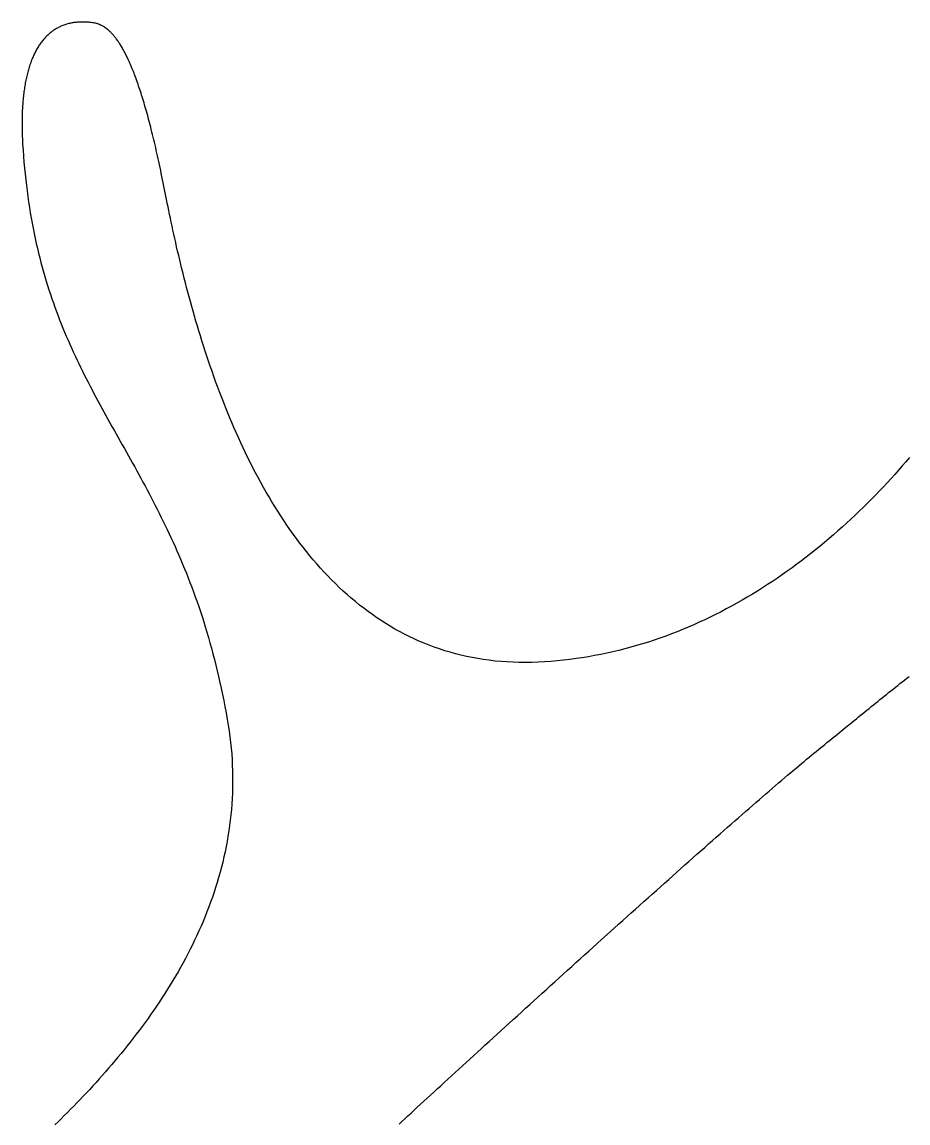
# Model space of a CAD drawing. Extents: x -220 to 640, y 0 to 300.
# Drawn here: x -92.13 to -65.29, y 207.9 to 241.24 of the extents above; entities that cross this region are included whole.
import ezdxf

# ---------------------------------------------------------------- set-up
doc = ezdxf.new("R2010")
doc.units = 0
doc.linetypes.add('CONTINUOUS2', pattern=[0])
doc.layers.get('0').update_dxf_attribs({"linetype": 'CONTINUOUS'})

msp = doc.modelspace()

# ---------------------------------------------------------------- linework, layer by layer
at = {"linetype": 'CONTINUOUS2'}
for p, q in [((-91.056, 241.059), (-91.082, 241.044)), ((-91.029, 241.073), (-91.056, 241.059)), ((-91.002, 241.087), (-91.029, 241.073)), ((-90.975, 241.1), (-91.002, 241.087)), ((-90.947, 241.112), (-90.975, 241.1)), ((-90.919, 241.124), (-90.947, 241.112)), ((-90.891, 241.136), (-90.919, 241.124)), ((-90.862, 241.147), (-90.891, 241.136)), ((-90.833, 241.157), (-90.862, 241.147)), ((-90.803, 241.167), (-90.833, 241.157)), ((-90.774, 241.176), (-90.803, 241.167)), ((-90.743, 241.185), (-90.774, 241.176)), ((-90.713, 241.193), (-90.743, 241.185)), ((-90.682, 241.2), (-90.713, 241.193)), ((-90.651, 241.207), (-90.682, 241.2)), ((-90.62, 241.213), (-90.651, 241.207)), ((-90.588, 241.219), (-90.62, 241.213)), ((-90.556, 241.224), (-90.588, 241.219)), ((-90.523, 241.228), (-90.556, 241.224)), ((-90.49, 241.232), (-90.523, 241.228)), ((-90.457, 241.235), (-90.49, 241.232)), ((-90.423, 241.238), (-90.457, 241.235)), ((-90.389, 241.24), (-90.423, 241.238)), ((-90.355, 241.241), (-90.389, 241.24)), ((-90.32, 241.242), (-90.355, 241.241)), ((-90.25, 241.242), (-90.32, 241.242)), ((-90.214, 241.241), (-90.25, 241.242)), ((-90.178, 241.239), (-90.214, 241.241)), ((-90.142, 241.237), (-90.178, 241.239)), ((-90.105, 241.234), (-90.142, 241.237)), ((-90.068, 241.231), (-90.105, 241.234)), ((-90.03, 241.226), (-90.068, 241.231)), ((-89.993, 241.222), (-90.03, 241.226)), ((-89.978, 241.22), (-89.993, 241.222)), ((-89.963, 241.217), (-89.978, 241.22)), ((-89.949, 241.215), (-89.963, 241.217)), ((-89.919, 241.209), (-89.949, 241.215)), ((-89.904, 241.205), (-89.919, 241.209)), ((-89.874, 241.197), (-89.904, 241.205)), ((-89.844, 241.189), (-89.874, 241.197)), ((-89.829, 241.184), (-89.844, 241.189)), ((-89.814, 241.178), (-89.829, 241.184)), ((-89.799, 241.173), (-89.814, 241.178)), ((-89.784, 241.167), (-89.799, 241.173)), ((-89.769, 241.16), (-89.784, 241.167)), ((-89.754, 241.154), (-89.769, 241.16)), ((-89.738, 241.147), (-89.754, 241.154)), ((-89.723, 241.139), (-89.738, 241.147)), ((-89.677, 241.115), (-89.723, 241.139)), ((-89.661, 241.106), (-89.677, 241.115)), ((-89.63, 241.086), (-89.661, 241.106)), ((-89.615, 241.076), (-89.63, 241.086)), ((-89.599, 241.065), (-89.615, 241.076)), ((-89.583, 241.054), (-89.599, 241.065)), ((-91.457, 240.732), (-91.478, 240.708)), ((-91.436, 240.756), (-91.457, 240.732)), ((-91.415, 240.779), (-91.436, 240.756)), ((-91.393, 240.801), (-91.415, 240.779)), ((-91.371, 240.823), (-91.393, 240.801)), ((-91.349, 240.844), (-91.371, 240.823)), ((-91.327, 240.865), (-91.349, 240.844)), ((-91.304, 240.885), (-91.327, 240.865)), ((-91.28, 240.905), (-91.304, 240.885)), ((-91.257, 240.924), (-91.28, 240.905)), ((-91.233, 240.943), (-91.257, 240.924)), ((-91.209, 240.961), (-91.233, 240.943)), ((-91.184, 240.979), (-91.209, 240.961)), ((-91.159, 240.996), (-91.184, 240.979)), ((-91.134, 241.012), (-91.159, 240.996)), ((-91.108, 241.028), (-91.134, 241.012)), ((-91.082, 241.044), (-91.108, 241.028)), ((-89.552, 241.03), (-89.583, 241.054)), ((-89.536, 241.018), (-89.552, 241.03)), ((-89.52, 241.004), (-89.536, 241.018)), ((-89.504, 240.991), (-89.52, 241.004)), ((-89.489, 240.977), (-89.504, 240.991)), ((-89.473, 240.962), (-89.489, 240.977)), ((-89.457, 240.947), (-89.473, 240.962)), ((-89.441, 240.931), (-89.457, 240.947)), ((-89.425, 240.915), (-89.441, 240.931)), ((-89.409, 240.899), (-89.425, 240.915)), ((-89.392, 240.881), (-89.409, 240.899)), ((-89.376, 240.864), (-89.392, 240.881)), ((-89.36, 240.845), (-89.376, 240.864)), ((-89.344, 240.826), (-89.36, 240.845)), ((-89.328, 240.807), (-89.344, 240.826)), ((-89.311, 240.787), (-89.328, 240.807)), ((-89.295, 240.766), (-89.311, 240.787)), ((-89.278, 240.745), (-89.295, 240.766)), ((-89.262, 240.723), (-89.278, 240.745)), ((-89.229, 240.677), (-89.262, 240.723)), ((-91.683, 240.411), (-91.699, 240.381)), ((-91.666, 240.44), (-91.683, 240.411)), ((-91.648, 240.469), (-91.666, 240.44)), ((-91.631, 240.498), (-91.648, 240.469)), ((-91.613, 240.526), (-91.631, 240.498)), ((-91.594, 240.554), (-91.613, 240.526)), ((-91.576, 240.581), (-91.594, 240.554)), ((-91.557, 240.607), (-91.576, 240.581)), ((-91.538, 240.633), (-91.557, 240.607)), ((-91.518, 240.659), (-91.538, 240.633)), ((-91.498, 240.684), (-91.518, 240.659)), ((-91.478, 240.708), (-91.498, 240.684)), ((-89.213, 240.653), (-89.229, 240.677)), ((-89.196, 240.629), (-89.213, 240.653)), ((-89.179, 240.604), (-89.196, 240.629)), ((-89.163, 240.578), (-89.179, 240.604)), ((-89.113, 240.497), (-89.163, 240.578)), ((-89.096, 240.468), (-89.113, 240.497)), ((-89.079, 240.439), (-89.096, 240.468)), ((-89.062, 240.409), (-89.079, 240.439)), ((-89.028, 240.347), (-89.062, 240.409)), ((-91.834, 240.089), (-91.848, 240.054)), ((-91.821, 240.123), (-91.834, 240.089)), ((-91.807, 240.157), (-91.821, 240.123)), ((-91.792, 240.191), (-91.807, 240.157)), ((-91.778, 240.224), (-91.792, 240.191)), ((-91.763, 240.256), (-91.778, 240.224)), ((-91.747, 240.288), (-91.763, 240.256)), ((-91.731, 240.319), (-91.747, 240.288)), ((-91.716, 240.35), (-91.731, 240.319)), ((-91.699, 240.381), (-91.716, 240.35)), ((-89.011, 240.315), (-89.028, 240.347)), ((-88.994, 240.282), (-89.011, 240.315)), ((-88.977, 240.249), (-88.994, 240.282)), ((-88.943, 240.179), (-88.977, 240.249)), ((-88.909, 240.107), (-88.943, 240.179)), ((-88.891, 240.069), (-88.909, 240.107)), ((-88.874, 240.031), (-88.891, 240.069)), ((-91.943, 239.759), (-91.954, 239.72)), ((-91.933, 239.798), (-91.943, 239.759)), ((-91.921, 239.836), (-91.933, 239.798)), ((-91.91, 239.873), (-91.921, 239.836)), ((-91.898, 239.91), (-91.91, 239.873)), ((-91.886, 239.947), (-91.898, 239.91)), ((-91.874, 239.983), (-91.886, 239.947)), ((-91.861, 240.019), (-91.874, 239.983)), ((-91.848, 240.054), (-91.861, 240.019)), ((-88.857, 239.992), (-88.874, 240.031)), ((-88.839, 239.952), (-88.857, 239.992)), ((-88.805, 239.87), (-88.839, 239.952)), ((-88.787, 239.828), (-88.805, 239.87)), ((-88.77, 239.784), (-88.787, 239.828)), ((-88.752, 239.74), (-88.77, 239.784)), ((-88.734, 239.696), (-88.752, 239.74)), ((-92.027, 239.394), (-92.034, 239.351)), ((-92.019, 239.436), (-92.027, 239.394)), ((-92.01, 239.478), (-92.019, 239.436)), ((-92.002, 239.519), (-92.01, 239.478)), ((-91.993, 239.56), (-92.002, 239.519)), ((-91.984, 239.601), (-91.993, 239.56)), ((-91.974, 239.641), (-91.984, 239.601)), ((-91.964, 239.681), (-91.974, 239.641)), ((-91.954, 239.72), (-91.964, 239.681)), ((-88.717, 239.65), (-88.734, 239.696)), ((-88.681, 239.556), (-88.717, 239.65)), ((-88.646, 239.458), (-88.681, 239.556)), ((-88.628, 239.408), (-88.646, 239.458)), ((-88.611, 239.356), (-88.628, 239.408)), ((-92.074, 239.085), (-92.08, 239.039)), ((-92.068, 239.13), (-92.074, 239.085)), ((-92.062, 239.175), (-92.068, 239.13)), ((-92.056, 239.22), (-92.062, 239.175)), ((-92.049, 239.264), (-92.056, 239.22)), ((-92.042, 239.307), (-92.049, 239.264)), ((-92.034, 239.351), (-92.042, 239.307)), ((-88.593, 239.304), (-88.611, 239.356)), ((-88.575, 239.251), (-88.593, 239.304)), ((-88.557, 239.197), (-88.575, 239.251)), ((-88.539, 239.143), (-88.557, 239.197)), ((-88.521, 239.087), (-88.539, 239.143)), ((-88.503, 239.03), (-88.521, 239.087)), ((-92.106, 238.757), (-92.109, 238.708)), ((-92.103, 238.805), (-92.106, 238.757)), ((-92.099, 238.852), (-92.103, 238.805)), ((-92.094, 238.9), (-92.099, 238.852)), ((-92.09, 238.947), (-92.094, 238.9)), ((-92.085, 238.993), (-92.09, 238.947)), ((-92.08, 239.039), (-92.085, 238.993)), ((-88.485, 238.972), (-88.503, 239.03)), ((-88.467, 238.913), (-88.485, 238.972)), ((-88.448, 238.853), (-88.467, 238.913)), ((-88.43, 238.793), (-88.448, 238.853)), ((-88.412, 238.731), (-88.43, 238.793)), ((-88.394, 238.668), (-88.412, 238.731)), ((-92.123, 238.409), (-92.124, 238.358)), ((-92.122, 238.46), (-92.123, 238.409)), ((-92.12, 238.51), (-92.122, 238.46)), ((-92.118, 238.56), (-92.12, 238.51)), ((-92.115, 238.61), (-92.118, 238.56)), ((-92.113, 238.659), (-92.115, 238.61)), ((-92.109, 238.708), (-92.113, 238.659)), ((-88.376, 238.604), (-88.394, 238.668)), ((-88.357, 238.539), (-88.376, 238.604)), ((-88.339, 238.474), (-88.357, 238.539)), ((-88.32, 238.407), (-88.339, 238.474)), ((-88.302, 238.339), (-88.32, 238.407)), ((-92.125, 238.306), (-92.126, 238.254)), ((-92.126, 238.254), (-92.126, 238.202)), ((-92.126, 238.202), (-92.126, 238.149)), ((-92.126, 238.149), (-92.126, 238.096)), ((-92.126, 238.096), (-92.126, 238.042)), ((-92.124, 238.358), (-92.125, 238.306)), ((-88.284, 238.27), (-88.302, 238.339)), ((-88.265, 238.199), (-88.284, 238.27)), ((-88.247, 238.128), (-88.265, 238.199)), ((-88.228, 238.056), (-88.247, 238.128)), ((-88.21, 237.983), (-88.228, 238.056)), ((-92.126, 238.042), (-92.125, 237.989)), ((-92.125, 237.989), (-92.123, 237.935)), ((-92.123, 237.935), (-92.122, 237.88)), ((-92.122, 237.88), (-92.12, 237.825)), ((-92.12, 237.825), (-92.118, 237.77)), ((-92.118, 237.77), (-92.116, 237.714)), ((-88.191, 237.908), (-88.21, 237.983)), ((-88.172, 237.832), (-88.191, 237.908)), ((-88.153, 237.756), (-88.172, 237.832)), ((-88.135, 237.678), (-88.153, 237.756)), ((-92.116, 237.714), (-92.113, 237.659)), ((-92.113, 237.659), (-92.11, 237.602)), ((-92.11, 237.602), (-92.107, 237.546)), ((-92.107, 237.546), (-92.095, 237.36)), ((-88.116, 237.599), (-88.135, 237.678)), ((-88.097, 237.519), (-88.116, 237.599)), ((-88.078, 237.437), (-88.097, 237.519)), ((-88.06, 237.355), (-88.078, 237.437)), ((-92.095, 237.36), (-92.082, 237.177)), ((-92.082, 237.177), (-92.067, 236.996)), ((-88.041, 237.271), (-88.06, 237.355)), ((-88.022, 237.187), (-88.041, 237.271)), ((-88.003, 237.101), (-88.022, 237.187)), ((-87.984, 237.014), (-88.003, 237.101)), ((-92.067, 236.996), (-92.051, 236.817)), ((-92.051, 236.817), (-92.033, 236.641)), ((-87.965, 236.925), (-87.984, 237.014)), ((-87.945, 236.836), (-87.965, 236.925)), ((-87.926, 236.745), (-87.945, 236.836)), ((-87.907, 236.653), (-87.926, 236.745)), ((-92.033, 236.641), (-92.015, 236.467)), ((-92.015, 236.467), (-91.995, 236.295)), ((-87.888, 236.56), (-87.907, 236.653)), ((-87.869, 236.465), (-87.888, 236.56)), ((-87.85, 236.369), (-87.869, 236.465)), ((-91.995, 236.295), (-91.973, 236.125)), ((-91.973, 236.125), (-91.951, 235.957)), ((-87.83, 236.272), (-87.85, 236.369)), ((-87.811, 236.174), (-87.83, 236.272)), ((-87.791, 236.072), (-87.811, 236.174)), ((-87.77, 235.969), (-87.791, 236.072)), ((-91.951, 235.957), (-91.927, 235.792)), ((-91.927, 235.792), (-91.902, 235.629)), ((-87.749, 235.863), (-87.77, 235.969)), ((-87.727, 235.755), (-87.749, 235.863)), ((-87.704, 235.645), (-87.727, 235.755)), ((-91.902, 235.629), (-91.876, 235.467)), ((-91.876, 235.467), (-91.848, 235.308)), ((-87.681, 235.532), (-87.704, 235.645)), ((-87.657, 235.418), (-87.681, 235.532)), ((-87.633, 235.302), (-87.657, 235.418)), ((-91.848, 235.308), (-91.82, 235.151)), ((-91.82, 235.151), (-91.79, 234.995)), ((-87.607, 235.183), (-87.633, 235.302)), ((-87.582, 235.063), (-87.607, 235.183)), ((-87.555, 234.941), (-87.582, 235.063)), ((-91.79, 234.995), (-91.759, 234.841)), ((-91.759, 234.841), (-91.727, 234.69)), ((-87.528, 234.817), (-87.555, 234.941)), ((-87.5, 234.691), (-87.528, 234.817)), ((-91.727, 234.69), (-91.694, 234.539)), ((-91.694, 234.539), (-91.66, 234.391)), ((-91.66, 234.391), (-91.625, 234.245)), ((-87.471, 234.564), (-87.5, 234.691)), ((-87.442, 234.435), (-87.471, 234.564)), ((-87.412, 234.304), (-87.442, 234.435)), ((-91.625, 234.245), (-91.589, 234.1)), ((-91.589, 234.1), (-91.552, 233.956)), ((-87.381, 234.172), (-87.412, 234.304)), ((-87.349, 234.038), (-87.381, 234.172)), ((-91.552, 233.956), (-91.514, 233.815)), ((-91.514, 233.815), (-91.475, 233.675)), ((-87.316, 233.903), (-87.349, 234.038)), ((-87.283, 233.766), (-87.316, 233.903)), ((-87.249, 233.628), (-87.283, 233.766)), ((-91.475, 233.675), (-91.434, 233.536)), ((-91.434, 233.536), (-91.394, 233.399)), ((-91.394, 233.399), (-91.352, 233.263)), ((-87.214, 233.489), (-87.249, 233.628)), ((-87.178, 233.348), (-87.214, 233.489)), ((-91.352, 233.263), (-91.309, 233.129)), ((-91.309, 233.129), (-91.265, 232.996)), ((-87.141, 233.207), (-87.178, 233.348)), ((-87.103, 233.064), (-87.141, 233.207)), ((-87.065, 232.92), (-87.103, 233.064)), ((-91.265, 232.996), (-91.221, 232.864)), ((-91.221, 232.864), (-91.175, 232.733)), ((-91.175, 232.733), (-91.129, 232.604)), ((-87.025, 232.775), (-87.065, 232.92)), ((-86.985, 232.629), (-87.025, 232.775)), ((-91.129, 232.604), (-91.082, 232.476)), ((-91.082, 232.476), (-91.034, 232.349)), ((-86.944, 232.482), (-86.985, 232.629)), ((-86.902, 232.334), (-86.944, 232.482)), ((-91.034, 232.349), (-90.986, 232.224)), ((-90.986, 232.224), (-90.937, 232.099)), ((-90.937, 232.099), (-90.887, 231.975)), ((-86.859, 232.185), (-86.902, 232.334)), ((-86.814, 232.036), (-86.859, 232.185)), ((-90.887, 231.975), (-90.836, 231.853)), ((-90.836, 231.853), (-90.785, 231.731)), ((-90.785, 231.731), (-90.733, 231.61)), ((-86.769, 231.886), (-86.814, 232.036)), ((-86.723, 231.735), (-86.769, 231.886)), ((-86.676, 231.584), (-86.723, 231.735)), ((-90.733, 231.61), (-90.68, 231.491)), ((-90.68, 231.491), (-90.627, 231.372)), ((-86.628, 231.432), (-86.676, 231.584)), ((-86.579, 231.279), (-86.628, 231.432)), ((-90.627, 231.372), (-90.573, 231.253)), ((-90.573, 231.253), (-90.519, 231.136)), ((-90.519, 231.136), (-90.464, 231.019)), ((-86.528, 231.126), (-86.579, 231.279)), ((-86.477, 230.973), (-86.528, 231.126)), ((-90.464, 231.019), (-90.408, 230.903)), ((-90.408, 230.903), (-90.352, 230.788)), ((-90.352, 230.788), (-90.296, 230.673)), ((-86.425, 230.819), (-86.477, 230.973)), ((-86.371, 230.665), (-86.425, 230.819)), ((-90.296, 230.673), (-90.239, 230.558)), ((-90.239, 230.558), (-90.181, 230.445)), ((-90.181, 230.445), (-90.123, 230.331)), ((-86.317, 230.51), (-86.371, 230.665)), ((-86.261, 230.356), (-86.317, 230.51)), ((-90.123, 230.331), (-90.065, 230.219)), ((-90.065, 230.219), (-90.006, 230.106)), ((-90.006, 230.106), (-89.947, 229.994)), ((-86.204, 230.201), (-86.261, 230.356)), ((-86.146, 230.046), (-86.204, 230.201)), ((-89.947, 229.994), (-89.888, 229.882)), ((-89.888, 229.882), (-89.828, 229.771)), ((-89.828, 229.771), (-89.768, 229.66)), ((-86.087, 229.891), (-86.146, 230.046)), ((-86.027, 229.736), (-86.087, 229.891)), ((-85.966, 229.581), (-86.027, 229.736)), ((-89.768, 229.66), (-89.707, 229.549)), ((-89.707, 229.549), (-89.646, 229.438)), ((-89.646, 229.438), (-89.585, 229.327)), ((-85.903, 229.426), (-85.966, 229.581)), ((-85.839, 229.271), (-85.903, 229.426)), ((-89.585, 229.327), (-89.524, 229.217)), ((-89.524, 229.217), (-89.463, 229.106)), ((-89.463, 229.106), (-89.401, 228.995)), ((-85.774, 229.117), (-85.839, 229.271)), ((-85.708, 228.963), (-85.774, 229.117)), ((-89.401, 228.995), (-89.339, 228.885)), ((-89.339, 228.885), (-89.277, 228.774)), ((-89.277, 228.774), (-89.215, 228.663)), ((-85.641, 228.809), (-85.708, 228.963)), ((-85.572, 228.655), (-85.641, 228.809)), ((-89.215, 228.663), (-89.153, 228.552)), ((-89.153, 228.552), (-89.09, 228.441)), ((-89.09, 228.441), (-89.027, 228.33)), ((-85.502, 228.502), (-85.572, 228.655)), ((-85.431, 228.349), (-85.502, 228.502)), ((-89.027, 228.33), (-88.902, 228.106)), ((-88.902, 228.106), (-88.839, 227.994)), ((-85.358, 228.197), (-85.431, 228.349)), ((-85.284, 228.045), (-85.358, 228.197)), ((-65.245, 228.054), (-65.354, 227.926)), ((-88.839, 227.994), (-88.777, 227.882)), ((-88.777, 227.882), (-88.714, 227.768)), ((-88.714, 227.768), (-88.651, 227.655)), ((-85.209, 227.894), (-85.284, 228.045)), ((-85.132, 227.744), (-85.209, 227.894)), ((-85.055, 227.594), (-85.132, 227.744)), ((-65.464, 227.798), (-65.575, 227.671)), ((-65.354, 227.926), (-65.464, 227.798)), ((-88.651, 227.655), (-88.589, 227.541)), ((-88.589, 227.541), (-88.526, 227.426)), ((-88.526, 227.426), (-88.464, 227.311)), ((-84.975, 227.445), (-85.055, 227.594)), ((-84.895, 227.297), (-84.975, 227.445)), ((-65.802, 227.417), (-65.918, 227.291)), ((-65.688, 227.544), (-65.802, 227.417)), ((-65.575, 227.671), (-65.688, 227.544)), ((-88.464, 227.311), (-88.401, 227.195)), ((-88.401, 227.195), (-88.339, 227.079)), ((-88.339, 227.079), (-88.277, 226.962)), ((-84.813, 227.15), (-84.895, 227.297)), ((-84.73, 227.003), (-84.813, 227.15)), ((-66.035, 227.166), (-66.154, 227.041)), ((-65.918, 227.291), (-66.035, 227.166)), ((-88.277, 226.962), (-88.215, 226.844)), ((-88.215, 226.844), (-88.153, 226.725)), ((-88.153, 226.725), (-88.091, 226.605)), ((-84.645, 226.858), (-84.73, 227.003)), ((-84.558, 226.714), (-84.645, 226.858)), ((-66.394, 226.793), (-66.517, 226.67)), ((-66.273, 226.916), (-66.394, 226.793)), ((-66.154, 227.041), (-66.273, 226.916)), ((-88.091, 226.605), (-88.03, 226.485)), ((-88.03, 226.485), (-87.969, 226.364)), ((-84.471, 226.571), (-84.558, 226.714)), ((-84.382, 226.428), (-84.471, 226.571)), ((-84.291, 226.287), (-84.382, 226.428)), ((-66.766, 226.426), (-66.893, 226.305)), ((-66.641, 226.547), (-66.766, 226.426)), ((-66.517, 226.67), (-66.641, 226.547)), ((-87.969, 226.364), (-87.908, 226.241)), ((-87.908, 226.241), (-87.847, 226.118)), ((-87.847, 226.118), (-87.787, 225.994)), ((-84.199, 226.148), (-84.291, 226.287)), ((-84.106, 226.009), (-84.199, 226.148)), ((-67.15, 226.066), (-67.281, 225.947)), ((-67.021, 226.185), (-67.15, 226.066)), ((-66.893, 226.305), (-67.021, 226.185)), ((-87.787, 225.994), (-87.727, 225.869)), ((-87.727, 225.869), (-87.668, 225.742)), ((-87.668, 225.742), (-87.608, 225.615)), ((-84.011, 225.872), (-84.106, 226.009)), ((-83.914, 225.736), (-84.011, 225.872)), ((-83.816, 225.602), (-83.914, 225.736)), ((-67.412, 225.83), (-67.546, 225.713)), ((-67.281, 225.947), (-67.412, 225.83)), ((-87.608, 225.615), (-87.549, 225.486)), ((-87.549, 225.486), (-87.491, 225.356)), ((-83.717, 225.469), (-83.816, 225.602)), ((-83.615, 225.338), (-83.717, 225.469)), ((-67.816, 225.484), (-67.953, 225.37)), ((-67.68, 225.598), (-67.816, 225.484)), ((-67.546, 225.713), (-67.68, 225.598)), ((-87.491, 225.356), (-87.433, 225.225)), ((-87.433, 225.225), (-87.375, 225.093)), ((-87.375, 225.093), (-87.318, 224.959)), ((-83.513, 225.208), (-83.615, 225.338)), ((-83.409, 225.08), (-83.513, 225.208)), ((-83.303, 224.954), (-83.409, 225.08)), ((-68.231, 225.147), (-68.372, 225.037)), ((-68.091, 225.258), (-68.231, 225.147)), ((-67.953, 225.37), (-68.091, 225.258)), ((-87.318, 224.959), (-87.261, 224.824)), ((-87.261, 224.824), (-87.205, 224.687)), ((-83.195, 224.829), (-83.303, 224.954)), ((-83.086, 224.706), (-83.195, 224.829)), ((-68.657, 224.821), (-68.802, 224.714)), ((-68.514, 224.928), (-68.657, 224.821)), ((-68.372, 225.037), (-68.514, 224.928)), ((-87.205, 224.687), (-87.149, 224.549)), ((-87.149, 224.549), (-87.094, 224.409)), ((-87.094, 224.409), (-87.039, 224.268)), ((-82.975, 224.585), (-83.086, 224.706)), ((-82.863, 224.466), (-82.975, 224.585)), ((-82.749, 224.349), (-82.863, 224.466)), ((-69.243, 224.404), (-69.393, 224.303)), ((-69.095, 224.506), (-69.243, 224.404)), ((-68.948, 224.61), (-69.095, 224.506)), ((-68.802, 224.714), (-68.948, 224.61)), ((-87.039, 224.268), (-86.985, 224.126)), ((-86.985, 224.126), (-86.932, 223.981)), ((-82.633, 224.234), (-82.749, 224.349)), ((-82.516, 224.12), (-82.633, 224.234)), ((-82.397, 224.009), (-82.516, 224.12)), ((-69.696, 224.106), (-69.849, 224.01)), ((-69.544, 224.204), (-69.696, 224.106)), ((-69.393, 224.303), (-69.544, 224.204)), ((-86.932, 223.981), (-86.879, 223.835)), ((-86.879, 223.835), (-86.826, 223.688)), ((-82.276, 223.901), (-82.397, 224.009)), ((-82.154, 223.794), (-82.276, 223.901)), ((-82.03, 223.689), (-82.154, 223.794)), ((-70.316, 223.731), (-70.474, 223.641)), ((-70.159, 223.822), (-70.316, 223.731)), ((-70.003, 223.915), (-70.159, 223.822)), ((-69.849, 224.01), (-70.003, 223.915)), ((-86.826, 223.688), (-86.775, 223.539)), ((-86.775, 223.539), (-86.724, 223.387)), ((-86.724, 223.387), (-86.674, 223.234)), ((-81.904, 223.587), (-82.03, 223.689)), ((-81.776, 223.488), (-81.904, 223.587)), ((-81.646, 223.39), (-81.776, 223.488)), ((-81.515, 223.295), (-81.646, 223.39)), ((-70.793, 223.467), (-70.954, 223.383)), ((-70.633, 223.553), (-70.793, 223.467)), ((-70.474, 223.641), (-70.633, 223.553)), ((-86.674, 223.234), (-86.624, 223.08)), ((-86.624, 223.08), (-86.575, 222.923)), ((-81.382, 223.203), (-81.515, 223.295)), ((-81.247, 223.113), (-81.382, 223.203)), ((-81.111, 223.026), (-81.247, 223.113)), ((-71.611, 223.064), (-71.778, 222.989)), ((-71.445, 223.141), (-71.611, 223.064)), ((-71.281, 223.22), (-71.445, 223.141)), ((-71.117, 223.3), (-71.281, 223.22)), ((-70.954, 223.383), (-71.117, 223.3)), ((-86.575, 222.923), (-86.527, 222.764)), ((-86.527, 222.764), (-86.48, 222.604)), ((-80.972, 222.942), (-81.111, 223.026)), ((-80.832, 222.86), (-80.972, 222.942)), ((-80.689, 222.781), (-80.832, 222.86)), ((-80.545, 222.705), (-80.689, 222.781)), ((-72.286, 222.777), (-72.458, 222.71)), ((-72.116, 222.845), (-72.286, 222.777)), ((-71.947, 222.916), (-72.116, 222.845)), ((-71.778, 222.989), (-71.947, 222.916)), ((-86.48, 222.604), (-86.433, 222.441)), ((-86.433, 222.441), (-86.387, 222.277)), ((-80.399, 222.631), (-80.545, 222.705)), ((-80.251, 222.561), (-80.399, 222.631)), ((-80.102, 222.494), (-80.251, 222.561)), ((-79.95, 222.429), (-80.102, 222.494)), ((-79.796, 222.368), (-79.95, 222.429)), ((-73.331, 222.41), (-73.509, 222.357)), ((-73.154, 222.466), (-73.331, 222.41)), ((-72.978, 222.524), (-73.154, 222.466)), ((-72.804, 222.584), (-72.978, 222.524)), ((-72.63, 222.646), (-72.804, 222.584)), ((-72.458, 222.71), (-72.63, 222.646)), ((-86.387, 222.277), (-86.342, 222.11)), ((-86.342, 222.11), (-86.298, 221.941)), ((-79.641, 222.31), (-79.796, 222.368)), ((-79.483, 222.255), (-79.641, 222.31)), ((-79.323, 222.203), (-79.483, 222.255)), ((-79.162, 222.155), (-79.323, 222.203)), ((-78.998, 222.109), (-79.162, 222.155)), ((-78.833, 222.068), (-78.998, 222.109)), ((-78.665, 222.029), (-78.833, 222.068)), ((-74.782, 222.055), (-74.968, 222.022)), ((-74.597, 222.09), (-74.782, 222.055)), ((-74.413, 222.129), (-74.597, 222.09)), ((-74.23, 222.169), (-74.413, 222.129)), ((-74.048, 222.213), (-74.23, 222.169)), ((-73.867, 222.258), (-74.048, 222.213)), ((-73.688, 222.307), (-73.867, 222.258)), ((-73.509, 222.357), (-73.688, 222.307)), ((-86.298, 221.941), (-86.255, 221.77)), ((-86.255, 221.77), (-86.213, 221.597)), ((-78.495, 221.995), (-78.665, 222.029)), ((-78.324, 221.963), (-78.495, 221.995)), ((-78.15, 221.936), (-78.324, 221.963)), ((-77.974, 221.912), (-78.15, 221.936)), ((-77.796, 221.891), (-77.974, 221.912)), ((-77.616, 221.875), (-77.796, 221.891)), ((-77.434, 221.862), (-77.616, 221.875)), ((-77.249, 221.853), (-77.434, 221.862)), ((-77.063, 221.848), (-77.249, 221.853)), ((-76.874, 221.847), (-77.063, 221.848)), ((-76.683, 221.85), (-76.874, 221.847)), ((-76.49, 221.857), (-76.683, 221.85)), ((-76.297, 221.868), (-76.49, 221.857)), ((-76.104, 221.881), (-76.297, 221.868)), ((-75.912, 221.898), (-76.104, 221.881)), ((-75.722, 221.917), (-75.912, 221.898)), ((-75.532, 221.939), (-75.722, 221.917)), ((-75.343, 221.964), (-75.532, 221.939)), ((-75.155, 221.991), (-75.343, 221.964)), ((-74.968, 222.022), (-75.155, 221.991)), ((-86.213, 221.597), (-86.171, 221.422)), ((-86.171, 221.422), (-86.131, 221.244)), ((-65.323, 221.371), (-65.252, 221.427)), ((-86.131, 221.244), (-86.091, 221.064)), ((-86.091, 221.064), (-86.053, 220.881)), ((-65.74, 221.042), (-65.672, 221.097)), ((-65.672, 221.097), (-65.603, 221.151)), ((-65.603, 221.151), (-65.534, 221.206)), ((-65.534, 221.206), (-65.464, 221.261)), ((-65.464, 221.261), (-65.394, 221.316)), ((-65.394, 221.316), (-65.323, 221.371)), ((-86.053, 220.881), (-86.015, 220.697)), ((-66.208, 220.668), (-66.142, 220.721)), ((-66.142, 220.721), (-66.076, 220.774)), ((-66.076, 220.774), (-66.01, 220.827)), ((-66.01, 220.827), (-65.943, 220.881)), ((-65.943, 220.881), (-65.876, 220.934)), ((-65.876, 220.934), (-65.808, 220.988)), ((-65.808, 220.988), (-65.74, 221.042)), ((-86.015, 220.697), (-85.978, 220.509)), ((-85.978, 220.509), (-85.943, 220.32)), ((-66.597, 220.353), (-66.533, 220.405)), ((-66.533, 220.405), (-66.469, 220.457)), ((-66.469, 220.457), (-66.404, 220.51)), ((-66.404, 220.51), (-66.339, 220.562)), ((-66.339, 220.562), (-66.273, 220.615)), ((-66.273, 220.615), (-66.208, 220.668)), ((-85.943, 220.32), (-85.908, 220.127)), ((-85.908, 220.127), (-85.879, 219.95)), ((-66.981, 220.04), (-66.917, 220.092)), ((-66.917, 220.092), (-66.853, 220.144)), ((-66.853, 220.144), (-66.79, 220.196)), ((-66.79, 220.196), (-66.726, 220.248)), ((-66.726, 220.248), (-66.662, 220.3)), ((-66.662, 220.3), (-66.597, 220.353)), ((-85.879, 219.95), (-85.852, 219.774)), ((-85.852, 219.774), (-85.829, 219.598)), ((-67.489, 219.626), (-67.362, 219.73)), ((-67.362, 219.73), (-67.298, 219.782)), ((-67.298, 219.782), (-67.235, 219.833)), ((-67.235, 219.833), (-67.171, 219.885)), ((-67.171, 219.885), (-67.044, 219.989)), ((-67.044, 219.989), (-66.981, 220.04)), ((-85.829, 219.598), (-85.808, 219.424)), ((-85.808, 219.424), (-85.791, 219.25)), ((-67.808, 219.367), (-67.744, 219.419)), ((-67.744, 219.419), (-67.68, 219.471)), ((-67.68, 219.471), (-67.616, 219.523)), ((-67.616, 219.523), (-67.552, 219.575)), ((-67.552, 219.575), (-67.489, 219.626)), ((-85.791, 219.25), (-85.776, 219.077)), ((-85.776, 219.077), (-85.765, 218.905)), ((-68.212, 219.038), (-68.141, 219.097)), ((-68.141, 219.097), (-68.071, 219.154)), ((-68.071, 219.154), (-68.003, 219.209)), ((-68.003, 219.209), (-67.938, 219.263)), ((-67.938, 219.263), (-67.873, 219.315)), ((-67.873, 219.315), (-67.808, 219.367)), ((-85.765, 218.905), (-85.756, 218.733)), ((-85.756, 218.733), (-85.75, 218.563)), ((-68.68, 218.648), (-68.598, 218.717)), ((-68.598, 218.717), (-68.517, 218.785)), ((-68.517, 218.785), (-68.438, 218.851)), ((-68.438, 218.851), (-68.361, 218.915)), ((-68.361, 218.915), (-68.285, 218.978)), ((-68.285, 218.978), (-68.212, 219.038)), ((-85.75, 218.563), (-85.747, 218.394)), ((-85.747, 218.394), (-85.747, 218.225)), ((-69.027, 218.354), (-68.938, 218.43)), ((-68.938, 218.43), (-68.85, 218.504)), ((-68.85, 218.504), (-68.764, 218.577)), ((-68.764, 218.577), (-68.68, 218.648)), ((-85.749, 218.057), (-85.754, 217.89)), ((-85.747, 218.225), (-85.749, 218.057)), ((-69.398, 218.036), (-69.303, 218.118)), ((-69.303, 218.118), (-69.21, 218.198)), ((-69.21, 218.198), (-69.117, 218.277)), ((-69.117, 218.277), (-69.027, 218.354)), ((-85.762, 217.724), (-85.773, 217.559)), ((-85.754, 217.89), (-85.762, 217.724)), ((-69.793, 217.695), (-69.693, 217.782)), ((-69.693, 217.782), (-69.593, 217.868)), ((-69.593, 217.868), (-69.495, 217.953)), ((-69.495, 217.953), (-69.398, 218.036)), ((-85.786, 217.395), (-85.801, 217.231)), ((-85.773, 217.559), (-85.786, 217.395)), ((-70.21, 217.333), (-70.104, 217.425)), ((-70.104, 217.425), (-69.999, 217.516)), ((-69.999, 217.516), (-69.896, 217.606)), ((-69.896, 217.606), (-69.793, 217.695)), ((-85.819, 217.069), (-85.839, 216.907)), ((-85.801, 217.231), (-85.819, 217.069)), ((-70.534, 217.049), (-70.425, 217.145)), ((-70.425, 217.145), (-70.317, 217.24)), ((-70.317, 217.24), (-70.21, 217.333)), ((-85.862, 216.746), (-85.888, 216.586)), ((-85.839, 216.907), (-85.862, 216.746)), ((-70.983, 216.656), (-70.869, 216.756)), ((-70.869, 216.756), (-70.756, 216.855)), ((-70.756, 216.855), (-70.645, 216.952)), ((-70.645, 216.952), (-70.534, 217.049)), ((-85.915, 216.427), (-85.945, 216.269)), ((-85.888, 216.586), (-85.915, 216.427)), ((-71.329, 216.35), (-71.213, 216.453)), ((-71.213, 216.453), (-71.097, 216.555)), ((-71.097, 216.555), (-70.983, 216.656)), ((-85.977, 216.112), (-86.011, 215.956)), ((-85.945, 216.269), (-85.977, 216.112)), ((-71.684, 216.037), (-71.565, 216.142)), ((-71.565, 216.142), (-71.447, 216.247)), ((-71.447, 216.247), (-71.329, 216.35)), ((-86.048, 215.8), (-86.087, 215.646)), ((-86.011, 215.956), (-86.048, 215.8)), ((-72.045, 215.716), (-71.924, 215.824)), ((-71.924, 215.824), (-71.803, 215.931)), ((-71.803, 215.931), (-71.684, 216.037)), ((-86.127, 215.492), (-86.17, 215.339)), ((-86.087, 215.646), (-86.127, 215.492)), ((-72.537, 215.279), (-72.413, 215.389)), ((-72.413, 215.389), (-72.29, 215.499)), ((-72.29, 215.499), (-72.167, 215.608)), ((-72.167, 215.608), (-72.045, 215.716)), ((-86.215, 215.188), (-86.262, 215.037)), ((-86.17, 215.339), (-86.215, 215.188)), ((-72.912, 214.945), (-72.786, 215.057)), ((-72.786, 215.057), (-72.661, 215.168)), ((-72.661, 215.168), (-72.537, 215.279)), ((-86.361, 214.738), (-86.414, 214.59)), ((-86.311, 214.887), (-86.361, 214.738)), ((-86.262, 215.037), (-86.311, 214.887)), ((-73.29, 214.606), (-73.164, 214.719)), ((-73.164, 214.719), (-73.037, 214.832)), ((-73.037, 214.832), (-72.912, 214.945)), ((-86.468, 214.442), (-86.524, 214.296)), ((-86.414, 214.59), (-86.468, 214.442)), ((-73.545, 214.378), (-73.418, 214.492)), ((-73.418, 214.492), (-73.29, 214.606)), ((-86.582, 214.151), (-86.642, 214.006)), ((-86.524, 214.296), (-86.582, 214.151)), ((-73.929, 214.034), (-73.801, 214.149)), ((-73.801, 214.149), (-73.673, 214.264)), ((-73.673, 214.264), (-73.545, 214.378)), ((-86.766, 213.72), (-86.831, 213.579)), ((-86.703, 213.863), (-86.766, 213.72)), ((-86.642, 214.006), (-86.703, 213.863)), ((-74.315, 213.687), (-74.186, 213.803)), ((-74.186, 213.803), (-74.058, 213.918)), ((-74.058, 213.918), (-73.929, 214.034)), ((-86.897, 213.438), (-86.965, 213.298)), ((-86.831, 213.579), (-86.897, 213.438)), ((-74.702, 213.338), (-74.573, 213.455)), ((-74.573, 213.455), (-74.315, 213.687)), ((-87.034, 213.16), (-87.104, 213.022)), ((-86.965, 213.298), (-87.034, 213.16)), ((-75.089, 212.989), (-74.96, 213.106)), ((-74.96, 213.106), (-74.702, 213.338)), ((-87.249, 212.749), (-87.324, 212.614)), ((-87.176, 212.885), (-87.249, 212.749)), ((-87.104, 213.022), (-87.176, 212.885)), ((-75.476, 212.64), (-75.347, 212.756)), ((-75.347, 212.756), (-75.218, 212.873)), ((-75.218, 212.873), (-75.089, 212.989)), ((-87.4, 212.48), (-87.477, 212.347)), ((-87.324, 212.614), (-87.4, 212.48)), ((-75.861, 212.292), (-75.733, 212.408)), ((-75.733, 212.408), (-75.605, 212.524)), ((-75.605, 212.524), (-75.476, 212.64)), ((-87.635, 212.084), (-87.715, 211.954)), ((-87.555, 212.215), (-87.635, 212.084)), ((-87.477, 212.347), (-87.555, 212.215)), ((-76.244, 211.945), (-76.117, 212.06)), ((-76.117, 212.06), (-75.989, 212.176)), ((-75.989, 212.176), (-75.861, 212.292)), ((-87.797, 211.825), (-87.88, 211.697)), ((-87.715, 211.954), (-87.797, 211.825)), ((-76.498, 211.715), (-76.371, 211.83)), ((-76.371, 211.83), (-76.244, 211.945)), ((-88.048, 211.443), (-88.134, 211.318)), ((-87.963, 211.569), (-88.048, 211.443)), ((-87.88, 211.697), (-87.963, 211.569)), ((-76.874, 211.373), (-76.749, 211.487)), ((-76.749, 211.487), (-76.624, 211.601)), ((-76.624, 211.601), (-76.498, 211.715)), ((-88.308, 211.07), (-88.396, 210.948)), ((-88.22, 211.194), (-88.308, 211.07)), ((-88.134, 211.318), (-88.22, 211.194)), ((-77.247, 211.034), (-77.123, 211.147)), ((-77.123, 211.147), (-76.999, 211.26)), ((-76.999, 211.26), (-76.874, 211.373)), ((-88.485, 210.827), (-88.574, 210.706)), ((-88.396, 210.948), (-88.485, 210.827)), ((-77.614, 210.701), (-77.492, 210.811)), ((-77.492, 210.811), (-77.37, 210.923)), ((-77.37, 210.923), (-77.247, 211.034)), ((-88.756, 210.469), (-88.847, 210.351)), ((-88.665, 210.587), (-88.756, 210.469)), ((-88.574, 210.706), (-88.665, 210.587)), ((-77.974, 210.372), (-77.855, 210.481)), ((-77.855, 210.481), (-77.735, 210.59)), ((-77.735, 210.59), (-77.614, 210.701)), ((-89.032, 210.12), (-89.126, 210.005)), ((-88.94, 210.235), (-89.032, 210.12)), ((-88.847, 210.351), (-88.94, 210.235)), ((-78.444, 209.943), (-78.328, 210.049)), ((-78.328, 210.049), (-78.211, 210.156)), ((-78.211, 210.156), (-78.093, 210.264)), ((-78.093, 210.264), (-77.974, 210.372)), ((-89.314, 209.78), (-89.408, 209.669)), ((-89.219, 209.892), (-89.314, 209.78)), ((-89.126, 210.005), (-89.219, 209.892)), ((-78.786, 209.63), (-78.673, 209.734)), ((-78.673, 209.734), (-78.559, 209.838)), ((-78.559, 209.838), (-78.444, 209.943)), ((-89.598, 209.449), (-89.694, 209.341)), ((-89.503, 209.558), (-89.598, 209.449)), ((-89.408, 209.669), (-89.503, 209.558)), ((-79.12, 209.325), (-79.01, 209.426)), ((-79.01, 209.426), (-78.898, 209.528)), ((-78.898, 209.528), (-78.786, 209.63)), ((-89.885, 209.127), (-89.981, 209.022)), ((-89.789, 209.234), (-89.885, 209.127)), ((-89.694, 209.341), (-89.789, 209.234)), ((-79.443, 209.029), (-79.336, 209.127)), ((-79.336, 209.127), (-79.228, 209.226)), ((-79.228, 209.226), (-79.12, 209.325)), ((-90.174, 208.815), (-90.27, 208.713)), ((-90.077, 208.918), (-90.174, 208.815)), ((-89.981, 209.022), (-90.077, 208.918)), ((-79.857, 208.649), (-79.755, 208.743)), ((-79.755, 208.743), (-79.652, 208.837)), ((-79.652, 208.837), (-79.548, 208.933)), ((-79.548, 208.933), (-79.443, 209.029)), ((-90.558, 208.413), (-90.654, 208.315)), ((-90.462, 208.512), (-90.558, 208.413)), ((-90.366, 208.612), (-90.462, 208.512)), ((-90.27, 208.713), (-90.366, 208.612)), ((-80.153, 208.377), (-80.056, 208.466)), ((-80.056, 208.466), (-79.957, 208.557)), ((-79.957, 208.557), (-79.857, 208.649)), ((-90.846, 208.123), (-90.941, 208.028)), ((-90.75, 208.219), (-90.846, 208.123)), ((-90.654, 208.315), (-90.75, 208.219)), ((-80.528, 208.031), (-80.437, 208.116)), ((-80.437, 208.116), (-80.344, 208.201)), ((-80.344, 208.201), (-80.249, 208.288)), ((-80.249, 208.288), (-80.153, 208.377)), ((-91.036, 207.935), (-91.131, 207.842)), ((-90.941, 208.028), (-91.036, 207.935)), ((-80.707, 207.867), (-80.618, 207.948)), ((-80.618, 207.948), (-80.528, 208.031))]:
    msp.add_line(p, q, dxfattribs=at)

doc.saveas('drawing.dxf')
